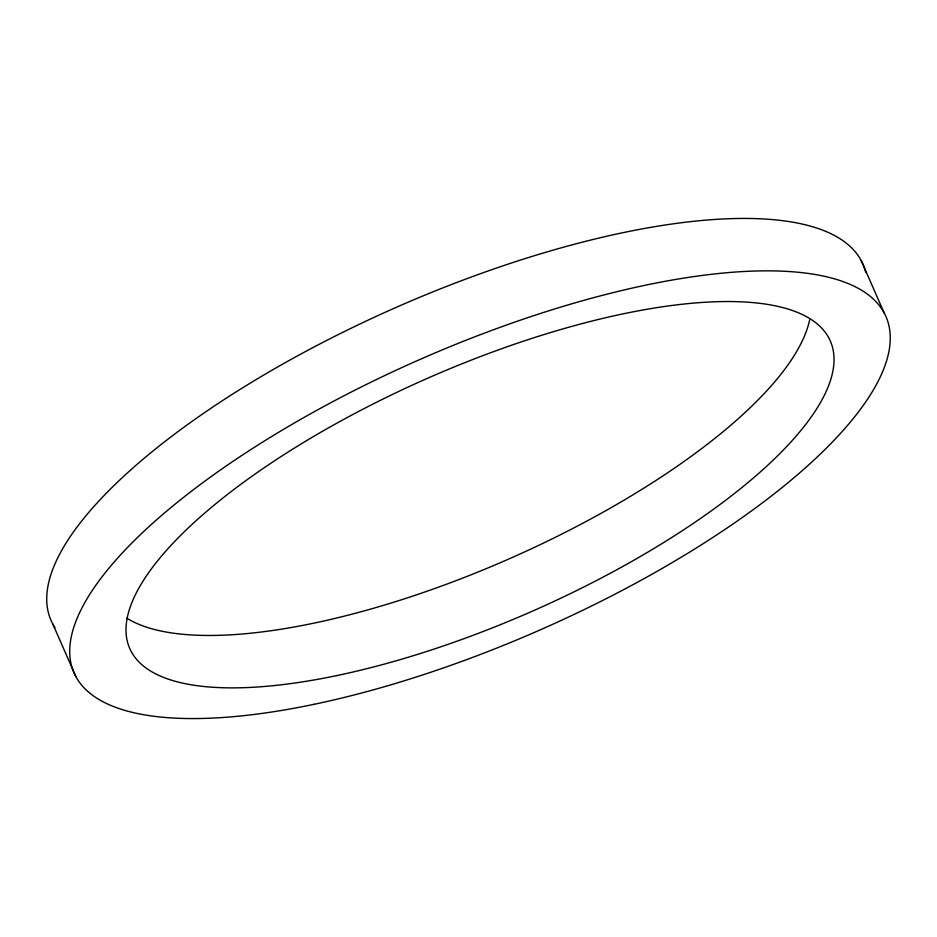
<?xml version="1.0" encoding="UTF-8"?>
<svg xmlns="http://www.w3.org/2000/svg" width="937" height="937" viewBox="0 0 937 937"><rect width="100%" height="100%" fill="white"/><g stroke="black" fill="none" stroke-linecap="round" stroke-linejoin="round"><path stroke-width="1.41" d="M861.162 260.498L884.177 312.923M52.823 624.077L75.838 676.502M54.955 627.673A443.318 147.976 -23.7 0 1 397.92 306.61A443.318 147.976 -23.7 0 1 865.659 272.128M809.615 319.939A382.554 127.701 -23.7 0 1 506.331 560.092A382.554 127.701 -23.7 0 1 126.776 618.139M314.024 704.319A443.318 147.976 -23.7 0 0 887.913 321.848A443.318 147.976 -23.7 0 0 238.068 457.947A443.318 147.976 -23.7 0 0 314.024 704.319M336.781 675.589A382.554 127.701 -23.7 0 0 832.009 345.542A382.554 127.701 -23.7 0 0 271.226 462.995A382.554 127.701 -23.7 0 0 336.781 675.589"/></g></svg>
